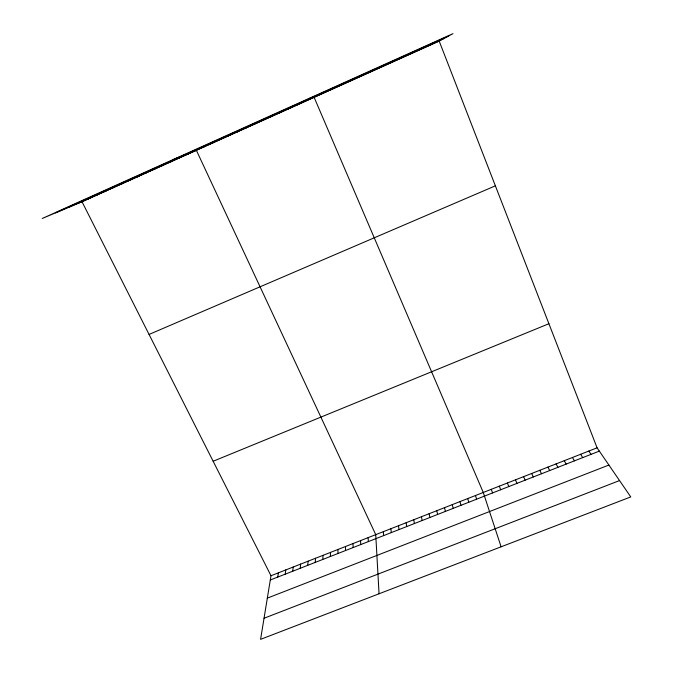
<?xml version="1.0" encoding="UTF-8"?>
<svg xmlns="http://www.w3.org/2000/svg" width="673" height="673" viewBox="0 0 673 673"><rect width="100%" height="100%" fill="white"/><g stroke="black" fill="none" stroke-linecap="round" stroke-linejoin="round"><path stroke-width="1.01" d="M345.485 550.556L345.527 546.493M337.896 553.526L338.014 549.446M330.334 556.487L330.51 552.39M322.779 559.448L323.023 555.326M315.233 562.401L315.544 558.254M307.712 565.354L308.091 561.181M300.2 568.298L300.638 564.1M292.705 571.234L293.209 567.019M285.217 574.162L285.789 569.93M277.747 577.089L278.386 572.832M82.013 201.732L270.992 575.735L260.586 639.35L630.761 496.918L597.086 447.823L439.175 41.061L452.979 33.65L42.239 218.481L82.013 201.732L439.175 41.061M394.067 61.352L394.513 61.075M403.051 57.314L403.581 56.995M412.053 53.268L412.675 52.906M421.071 49.205L421.794 48.801M430.114 45.141L430.93 44.696M55.573 212.87L448.327 36.149M68.15 207.57L443.961 38.487M79.38 202.842L440.083 40.573M149.07 334.431L495.378 185.832M87.515 199.183L90.073 198.106M103.835 191.847L106.241 190.838M95.667 195.515L98.149 194.48M112.021 188.162L114.351 187.187M128.442 180.776L130.612 179.876M120.223 184.469L122.469 183.536M136.678 177.066L138.773 176.2M144.931 173.356L146.95 172.524M161.495 165.903L163.354 165.146M153.2 169.63L155.143 168.839M213.148 461.249L548.907 323.721M169.798 162.168L171.581 161.444M178.126 158.424L179.826 157.734M186.463 154.672L188.087 154.016M173.129 159.585L196.365 150.298L375.736 534.648L379.05 593.771M203.204 147.143L204.659 146.563M211.6 143.366L212.971 142.819M270.992 575.735L597.086 447.823M270.294 580.008L599.34 451.103M220.012 139.58L221.308 139.075M267.332 598.129L608.897 465.043M264.043 618.243L619.547 480.572M228.441 135.786L229.653 135.315M236.888 131.984L238.015 131.555M245.359 128.173L246.402 127.786M253.839 124.362L254.806 124M262.344 120.534L263.227 120.215M270.866 116.698L271.665 116.421M279.404 112.862L280.119 112.618M287.968 109.009L288.591 108.807M296.541 105.148L297.079 104.988M305.138 101.287L305.592 101.16M308.52 98.653L314.123 97.324L483.264 492.468L501.099 546.804M588.85 451.053L591.029 454.359M580.631 454.275L582.734 457.615M572.429 457.489L574.448 460.854M564.243 460.702L566.186 464.092M556.075 463.907L557.942 467.323M547.915 467.104L549.715 470.545M539.78 470.301L541.496 473.767M531.662 473.489L533.302 476.98M523.552 476.661L525.117 480.185M515.459 479.841L516.957 483.382M507.392 483.004L508.805 486.571M499.332 486.167L500.67 489.759M491.29 489.321L492.56 492.939M475.483 495.521L476.61 499.189M467.727 498.567L468.778 502.251M459.979 501.604L460.963 505.314M452.248 504.632L453.156 508.376M444.533 507.661L445.375 511.421M436.827 510.681L437.601 514.466M429.138 513.701L429.845 517.503M421.466 516.704L422.106 520.54M413.811 519.716L414.375 523.569M406.164 522.711L406.66 526.589M398.534 525.706L398.963 529.601M390.92 528.692L391.282 532.612M383.316 531.67L383.61 535.615M368.156 537.618L368.316 541.614M360.602 540.579L360.686 544.6M353.056 543.54L353.081 547.578"/></g></svg>
